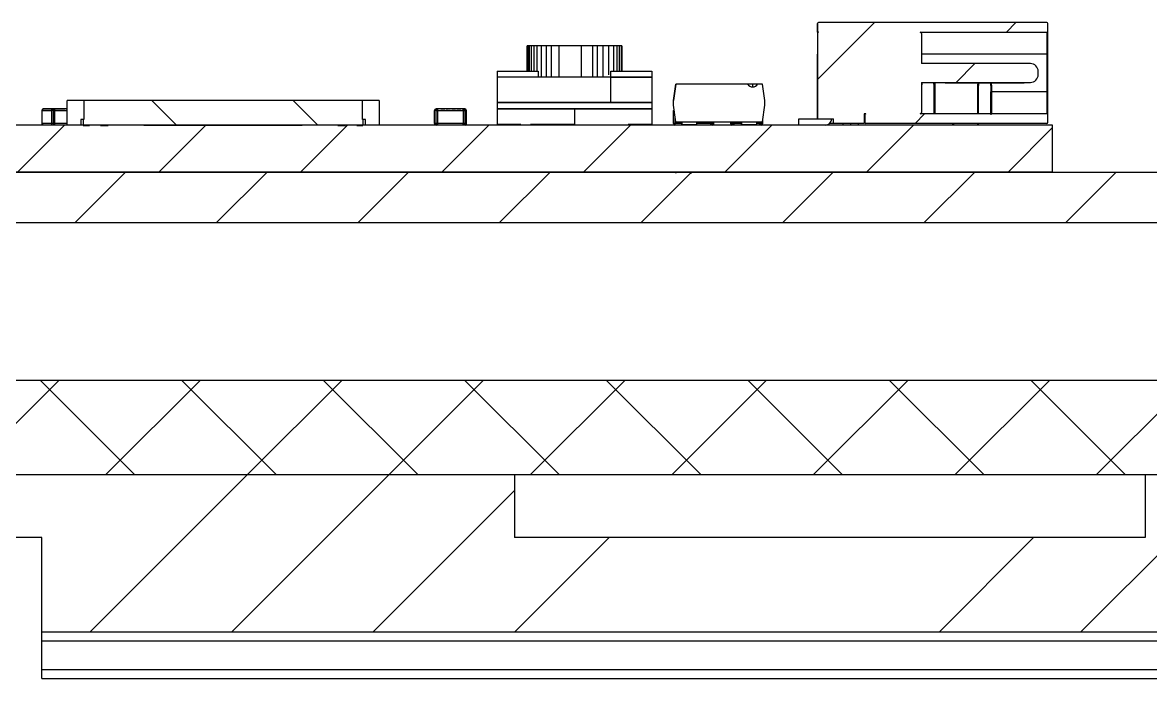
# Model space of a CAD drawing. Header units: millimetres. Extents: x 16604 to 36223, y 4309 to 8014.
# Drawn here: x 19482.8 to 19518.58, y 5111.53 to 5132.33 of the extents above; entities that cross this region are included whole.
import ezdxf

# ---------------------------------------------------------------- set-up
doc = ezdxf.new("R2010")
doc.units = ezdxf.units.MM
doc.layers.get('0').update_dxf_attribs({"lineweight": 35})
pattern_1 = [(45, (19173.8327, 5016.3588), (-2.245064, 2.245064), [])]

msp = doc.modelspace()

# ---------------------------------------------------------------- hatches: boundary and pattern name
at = {"linetype": 'Continuous', "lineweight": 18}
h = msp.add_hatch(dxfattribs=at)
h.set_pattern_fill('ANSI31', style=0)
h.set_pattern_definition(pattern_1)
edge = h.paths.add_edge_path(flags=0)
edge.add_arc((19509.552, 5129.164), 0.03, 180, 270)
edge.add_line((19509.552, 5129.134), (19515.292, 5129.134))
edge.add_arc((19515.292, 5129.164), 0.03, 270, 360)
edge.add_line((19515.322, 5129.164), (19515.322, 5129.404))
edge.add_arc((19515.292, 5129.404), 0.03, 0, 90)
edge.add_line((19515.292, 5129.434), (19511.272, 5129.434))
edge.add_arc((19511.272, 5129.484), 0.05, 270, 360)
edge.add_line((19511.322, 5129.484), (19511.322, 5130.434))
edge.add_line((19511.322, 5130.434), (19514.772, 5130.434))
edge.add_arc((19514.772, 5130.684), 0.25, 270, 360)
edge.add_line((19515.022, 5130.684), (19515.022, 5130.784))
edge.add_arc((19514.772, 5130.784), 0.25, 0, 90)
edge.add_line((19514.772, 5131.034), (19511.322, 5131.034))
edge.add_line((19511.322, 5131.034), (19511.322, 5131.984))
edge.add_arc((19511.272, 5131.984), 0.05, 0, 90)
edge.add_line((19511.272, 5132.034), (19515.292, 5132.034))
edge.add_arc((19515.292, 5132.064), 0.03, 270, 360)
edge.add_line((19515.322, 5132.064), (19515.322, 5132.304))
edge.add_arc((19515.292, 5132.304), 0.03, 0, 90)
edge.add_line((19515.292, 5132.334), (19508.052, 5132.334))
edge.add_arc((19508.052, 5132.304), 0.03, 90.0008, 180)
edge.add_line((19508.022, 5132.304), (19508.022, 5132.064))
edge.add_arc((19508.052, 5132.064), 0.03, 180, 270)
edge.add_line((19508.052, 5132.034), (19508.022, 5132.034))
edge.add_line((19508.022, 5132.034), (19508.022, 5129.284))
edge.add_line((19508.022, 5129.284), (19508.522, 5129.284))
edge.add_line((19508.522, 5129.284), (19508.522, 5129.134))
edge.add_line((19508.522, 5129.134), (19509.502, 5129.134))
edge.add_line((19509.502, 5129.134), (19509.502, 5129.434))
edge.add_line((19509.502, 5129.434), (19509.552, 5129.434))
edge.add_arc((19509.552, 5129.404), 0.03, 90, 180)
edge.add_line((19509.522, 5129.404), (19509.522, 5129.164))
h = msp.add_hatch(dxfattribs=at)
h.set_pattern_fill('ANSI31', angle=90, style=0)
h.set_pattern_definition([(135, (19173.8327, 5016.3588), (-2.245064, -2.245064), [])])
h.paths.add_polyline_path([(19493.582, 5129.864), (19484.737, 5129.864), (19484.737, 5129.264), (19484.723, 5129.264), (19484.723, 5129.064), (19484.92, 5129.064), (19484.92, 5129.084), (19485.273, 5129.084), (19485.273, 5129.064), (19485.514, 5129.064), (19485.514, 5129.084), (19486.646, 5129.084), (19486.646, 5129.064), (19491.673, 5129.064), (19491.673, 5129.084), (19492.804, 5129.084), (19492.804, 5129.064), (19493.045, 5129.064), (19493.045, 5129.084), (19493.399, 5129.084), (19493.399, 5129.064), (19493.596, 5129.064), (19493.596, 5129.264), (19493.582, 5129.264)], flags=0)
h = msp.add_hatch(dxfattribs=at)
h.set_pattern_fill('ANSI31', style=0)
h.set_pattern_definition(pattern_1)
h.paths.add_polyline_path([(19462.667, 5127.593), (19515.474, 5127.593), (19515.474, 5129.084), (19462.667, 5129.084)], flags=0)
h = msp.add_hatch(dxfattribs=at)
h.set_pattern_fill('ANSI31', style=0)
h.set_pattern_definition([(45, (19173.8327, 5017.4174), (-2.245064, 2.245064), [])])
h.paths.add_polyline_path([(19546.409, 5127.593), (19451.003, 5127.593), (19451.003, 5125.993), (19546.409, 5125.993)], flags=0)
h = msp.add_hatch(dxfattribs=at)
h.set_pattern_fill('ANSI37', angle=90, style=0)
h.set_pattern_definition([(135, (19173.8327, 5017.4174), (-2.245064, -2.245064), []), (225, (19173.8327, 5017.4174), (2.245064, -2.245064), [])])
h.paths.add_polyline_path([(19549.409, 5117.993), (19549.409, 5120.993), (19383.409, 5120.993), (19383.409, 5117.993)], flags=0)
h = msp.add_hatch(dxfattribs=at)
h.set_pattern_fill('ANSI34', style=0)
h.set_pattern_definition([(45, (19173.833, 5017.417), (-13.4704, 13.4704), []), (45, (19178.323, 5017.417), (-13.4704, 13.4704), []), (45, (19182.813, 5017.417), (-13.4704, 13.4704), []), (45, (19187.303, 5017.417), (-13.4704, 13.4704), [])])
h.paths.add_polyline_path([(19483.409, 5112.993), (19533.409, 5112.993), (19533.409, 5115.993), (19543.409, 5115.993), (19543.409, 5117.993), (19518.409, 5117.993), (19518.409, 5115.993), (19498.409, 5115.993), (19498.409, 5117.993), (19473.409, 5117.993), (19473.409, 5115.993), (19483.409, 5115.993)], flags=0)

# ---------------------------------------------------------------- linework, layer by layer
at = {"color": 7, "linetype": 'Continuous', "lineweight": 25}
for p, q in [((19508.022, 5132.304), (19508.022, 5132.304)), ((19508.022, 5132.304), (19508.022, 5132.064)), ((19508.022, 5132.034), (19508.022, 5132.175)), ((19515.292, 5132.334), (19508.052, 5132.334)), ((19515.322, 5132.064), (19515.322, 5132.304)), ((19508.022, 5132.064), (19508.022, 5132.064)), ((19508.022, 5132.034), (19508.022, 5129.284)), ((19508.052, 5132.034), (19508.022, 5132.034)), ((19511.272, 5132.034), (19515.292, 5132.034)), ((19511.322, 5131.984), (19511.322, 5131.034)), ((19498.81, 5130.797), (19498.81, 5131.597)), ((19501.81, 5131.597), (19498.81, 5131.597)), ((19498.82, 5130.797), (19498.82, 5131.597)), ((19498.84, 5130.797), (19498.84, 5131.597)), ((19498.88, 5130.797), (19498.88, 5131.597)), ((19498.94, 5130.797), (19498.94, 5131.597)), ((19499.03, 5130.797), (19499.03, 5131.597)), ((19499.12, 5130.797), (19499.12, 5131.597)), ((19499.26, 5130.597), (19499.26, 5131.597)), ((19499.41, 5131.597), (19499.41, 5130.597)), ((19499.57, 5131.597), (19499.57, 5130.597)), ((19499.81, 5131.597), (19499.81, 5130.597)), ((19500.88, 5131.597), (19500.88, 5130.597)), ((19501.03, 5131.597), (19501.03, 5130.597)), ((19501.21, 5131.597), (19501.21, 5130.597)), ((19501.39, 5131.597), (19501.39, 5130.681)), ((19501.55, 5131.597), (19501.55, 5130.797)), ((19501.65, 5131.597), (19501.65, 5130.797)), ((19501.73, 5131.597), (19501.73, 5130.797)), ((19501.79, 5131.597), (19501.79, 5130.797)), ((19501.81, 5131.597), (19501.81, 5130.797)), ((19508.022, 5129.834), (19508.022, 5131.334)), ((19515.292, 5131.334), (19515.292, 5130.134)), ((19515.322, 5130.134), (19515.322, 5131.334)), ((19497.86, 5130.797), (19499.156, 5130.797)), ((19497.86, 5130.797), (19497.86, 5129.797)), ((19499.156, 5130.797), (19499.156, 5130.597)), ((19501.464, 5130.797), (19502.76, 5130.797)), ((19501.464, 5129.797), (19501.464, 5130.797)), ((19502.76, 5130.797), (19502.76, 5129.797)), ((19508.022, 5131.014), (19508.022, 5131.014)), ((19514.772, 5131.034), (19511.322, 5131.034)), ((19512.074, 5131.034), (19512.074, 5131.044)), ((19512.074, 5131.044), (19514.574, 5131.044)), ((19514.574, 5131.044), (19514.574, 5131.034)), ((19515.022, 5130.684), (19515.022, 5130.784)), ((19499.156, 5130.597), (19497.86, 5130.597)), ((19502.76, 5130.597), (19497.86, 5130.597)), ((19501.464, 5130.597), (19502.76, 5130.597)), ((19503.523, 5130.384), (19503.449, 5129.859)), ((19503.449, 5129.859), (19503.523, 5130.384)), ((19506.275, 5130.384), (19503.523, 5130.384)), ((19505.959, 5130.384), (19505.959, 5130.294)), ((19506.349, 5129.859), (19506.275, 5130.384)), ((19511.322, 5130.434), (19514.772, 5130.434)), ((19511.322, 5130.434), (19511.322, 5129.484)), ((19512.074, 5130.434), (19512.074, 5130.424)), ((19512.074, 5130.424), (19514.574, 5130.424)), ((19514.574, 5130.424), (19514.574, 5130.434)), ((19511.752, 5130.334), (19511.722, 5130.334)), ((19511.722, 5129.434), (19511.722, 5130.334)), ((19513.092, 5130.334), (19513.122, 5130.334)), ((19513.122, 5129.434), (19513.122, 5130.334)), ((19513.522, 5130.334), (19513.522, 5130.134)), ((19513.522, 5130.334), (19513.552, 5130.334)), ((19515.322, 5130.134), (19513.522, 5130.134)), ((19513.552, 5130.134), (19513.552, 5130.334)), ((19484.21, 5129.084), (19484.21, 5129.864)), ((19484.737, 5129.864), (19484.21, 5129.864)), ((19484.737, 5129.864), (19484.737, 5129.264)), ((19493.582, 5129.864), (19484.737, 5129.864)), ((19494.109, 5129.864), (19493.582, 5129.864)), ((19493.582, 5129.264), (19493.582, 5129.864)), ((19494.109, 5129.864), (19494.109, 5129.084)), ((19502.76, 5129.797), (19497.86, 5129.797)), ((19497.86, 5129.797), (19497.86, 5129.097)), ((19497.86, 5129.797), (19502.76, 5129.797)), ((19502.76, 5129.797), (19502.76, 5129.097)), ((19503.449, 5129.859), (19503.449, 5129.859)), ((19503.449, 5129.709), (19503.449, 5129.859)), ((19503.523, 5129.184), (19503.449, 5129.709)), ((19503.523, 5129.184), (19503.449, 5129.709)), ((19503.449, 5129.709), (19503.449, 5129.709)), ((19506.275, 5129.184), (19506.349, 5129.709)), ((19506.349, 5129.709), (19506.349, 5129.859)), ((19508.022, 5129.284), (19508.022, 5129.834)), ((19483.409, 5129.542), (19483.409, 5129.135)), ((19483.424, 5129.542), (19483.711, 5129.542)), ((19483.424, 5129.135), (19483.424, 5129.542)), ((19483.783, 5129.592), (19483.46, 5129.592)), ((19483.46, 5129.592), (19483.703, 5129.592)), ((19483.72, 5129.595), (19483.699, 5129.595)), ((19483.699, 5129.592), (19483.699, 5129.595)), ((19483.703, 5129.595), (19483.704, 5129.595)), ((19483.704, 5129.592), (19483.704, 5129.592)), ((19483.705, 5129.595), (19483.711, 5129.595)), ((19483.783, 5129.542), (19483.711, 5129.542)), ((19483.711, 5129.542), (19483.711, 5129.135)), ((19483.72, 5129.592), (19483.72, 5129.595)), ((19483.74, 5129.595), (19483.72, 5129.595)), ((19484.21, 5129.592), (19483.747, 5129.592)), ((19483.767, 5129.595), (19483.787, 5129.595)), ((19483.783, 5129.135), (19483.783, 5129.542)), ((19483.783, 5129.542), (19484.21, 5129.542)), ((19483.787, 5129.595), (19483.808, 5129.595)), ((19483.845, 5129.592), (19483.815, 5129.592)), ((19483.817, 5129.592), (19483.817, 5129.595)), ((19483.819, 5129.135), (19483.819, 5129.542)), ((19483.845, 5129.595), (19483.832, 5129.595)), ((19483.832, 5129.595), (19483.842, 5129.595)), ((19483.842, 5129.595), (19483.916, 5129.595)), ((19483.862, 5129.595), (19483.845, 5129.595)), ((19483.845, 5129.592), (19483.845, 5129.595)), ((19483.862, 5129.592), (19483.845, 5129.592)), ((19483.867, 5129.595), (19483.849, 5129.595)), ((19483.923, 5129.595), (19483.862, 5129.595)), ((19483.862, 5129.592), (19483.862, 5129.595)), ((19483.909, 5129.595), (19483.909, 5129.592)), ((19483.909, 5129.595), (19483.916, 5129.595)), ((19483.909, 5129.592), (19483.916, 5129.592)), ((19483.913, 5129.592), (19483.913, 5129.595)), ((19483.923, 5129.592), (19483.916, 5129.592)), ((19483.936, 5129.595), (19483.944, 5129.595)), ((19483.964, 5129.595), (19483.936, 5129.595)), ((19483.936, 5129.592), (19483.936, 5129.595)), ((19483.939, 5129.595), (19483.943, 5129.595)), ((19483.939, 5129.592), (19483.943, 5129.592)), ((19483.961, 5129.592), (19483.94, 5129.592)), ((19483.964, 5129.592), (19483.964, 5129.595)), ((19483.981, 5129.595), (19483.97, 5129.595)), ((19483.971, 5129.592), (19483.971, 5129.595)), ((19484.008, 5129.595), (19484.028, 5129.595)), ((19484.028, 5129.595), (19484.049, 5129.595)), ((19484.045, 5129.592), (19484.05, 5129.592)), ((19484.058, 5129.592), (19484.058, 5129.595)), ((19484.064, 5129.592), (19484.066, 5129.592)), ((19484.21, 5129.592), (19484.071, 5129.592)), ((19484.127, 5129.595), (19484.105, 5129.595)), ((19484.105, 5129.592), (19484.105, 5129.595)), ((19484.127, 5129.592), (19484.127, 5129.595)), ((19484.21, 5129.595), (19484.127, 5129.595)), ((19484.146, 5129.592), (19484.146, 5129.592)), ((19484.181, 5129.595), (19484.181, 5129.595)), ((19484.181, 5129.595), (19484.184, 5129.595)), ((19484.181, 5129.592), (19484.181, 5129.592)), ((19484.209, 5129.595), (19484.21, 5129.595)), ((19495.916, 5129.542), (19495.865, 5129.542)), ((19495.865, 5129.135), (19495.865, 5129.542)), ((19495.916, 5129.592), (19495.916, 5129.542)), ((19496.83, 5129.592), (19495.916, 5129.592)), ((19495.916, 5129.135), (19495.916, 5129.542)), ((19495.916, 5129.542), (19496.83, 5129.542)), ((19495.966, 5129.592), (19495.966, 5129.542)), ((19495.966, 5129.592), (19495.966, 5129.592)), ((19495.966, 5129.542), (19495.966, 5129.592)), ((19495.966, 5129.542), (19495.966, 5129.135)), ((19496.042, 5129.592), (19496.042, 5129.595)), ((19496.071, 5129.595), (19496.066, 5129.595)), ((19496.071, 5129.592), (19496.071, 5129.595)), ((19496.133, 5129.592), (19496.133, 5129.595)), ((19496.195, 5129.592), (19496.195, 5129.595)), ((19496.21, 5129.592), (19496.21, 5129.595)), ((19496.344, 5129.595), (19496.239, 5129.595)), ((19496.239, 5129.595), (19496.306, 5129.595)), ((19496.239, 5129.592), (19496.239, 5129.595)), ((19496.275, 5129.595), (19496.315, 5129.595)), ((19496.286, 5129.592), (19496.286, 5129.595)), ((19496.305, 5129.592), (19496.305, 5129.595)), ((19496.344, 5129.592), (19496.344, 5129.595)), ((19496.362, 5129.592), (19496.362, 5129.595)), ((19496.383, 5129.592), (19496.383, 5129.595)), ((19496.402, 5129.592), (19496.402, 5129.595)), ((19496.412, 5129.595), (19496.402, 5129.595)), ((19496.402, 5129.595), (19496.402, 5129.595)), ((19496.412, 5129.592), (19496.412, 5129.595)), ((19496.474, 5129.592), (19496.474, 5129.595)), ((19496.535, 5129.592), (19496.535, 5129.595)), ((19496.551, 5129.592), (19496.551, 5129.595)), ((19496.703, 5129.595), (19496.575, 5129.595)), ((19496.575, 5129.592), (19496.575, 5129.595)), ((19496.703, 5129.592), (19496.703, 5129.595)), ((19496.779, 5129.592), (19496.779, 5129.542)), ((19496.779, 5129.542), (19496.779, 5129.592)), ((19496.779, 5129.592), (19496.779, 5129.592)), ((19496.779, 5129.542), (19496.779, 5129.135)), ((19496.83, 5129.542), (19496.83, 5129.592)), ((19496.83, 5129.542), (19496.83, 5129.135)), ((19496.881, 5129.542), (19496.83, 5129.542)), ((19496.853, 5129.587), (19496.853, 5129.587)), ((19496.881, 5129.135), (19496.881, 5129.542)), ((19497.86, 5129.597), (19502.76, 5129.597)), ((19502.76, 5129.597), (19497.86, 5129.597)), ((19500.31, 5129.597), (19500.31, 5129.097)), ((19503.452, 5129.135), (19503.452, 5129.542)), ((19507.422, 5129.284), (19508.522, 5129.284)), ((19507.422, 5129.084), (19507.422, 5129.284)), ((19508.522, 5129.134), (19508.522, 5129.284)), ((19509.552, 5129.434), (19509.502, 5129.434)), ((19509.502, 5129.434), (19509.502, 5129.134)), ((19509.522, 5129.404), (19509.522, 5129.164)), ((19509.522, 5129.404), (19509.522, 5129.404)), ((19515.292, 5129.434), (19511.272, 5129.434)), ((19515.322, 5129.164), (19515.322, 5129.404)), ((19515.474, 5129.084), (19462.667, 5129.084)), ((19483.711, 5129.135), (19483.424, 5129.135)), ((19483.46, 5129.084), (19483.453, 5129.085)), ((19483.783, 5129.135), (19483.711, 5129.135)), ((19483.741, 5129.085), (19483.754, 5129.085)), ((19483.747, 5129.084), (19483.741, 5129.085)), ((19483.754, 5129.085), (19483.747, 5129.084)), ((19484.21, 5129.135), (19483.783, 5129.135)), ((19484.723, 5129.264), (19484.644, 5129.264)), ((19484.644, 5129.264), (19484.644, 5129.084)), ((19484.737, 5129.264), (19484.723, 5129.264)), ((19484.723, 5129.264), (19484.723, 5129.064)), ((19484.723, 5129.064), (19484.92, 5129.064)), ((19484.92, 5129.064), (19484.92, 5129.084)), ((19485.273, 5129.084), (19484.92, 5129.084)), ((19485.273, 5129.084), (19485.273, 5129.064)), ((19485.273, 5129.064), (19485.514, 5129.064)), ((19485.514, 5129.064), (19485.514, 5129.084)), ((19486.646, 5129.084), (19485.514, 5129.084)), ((19486.646, 5129.084), (19486.646, 5129.064)), ((19491.673, 5129.064), (19486.646, 5129.064)), ((19491.673, 5129.064), (19491.673, 5129.084)), ((19492.804, 5129.084), (19491.673, 5129.084)), ((19492.804, 5129.084), (19492.804, 5129.064)), ((19492.804, 5129.064), (19493.045, 5129.064)), ((19493.045, 5129.064), (19493.045, 5129.084)), ((19493.399, 5129.084), (19493.045, 5129.084)), ((19493.399, 5129.084), (19493.399, 5129.064)), ((19493.399, 5129.064), (19493.596, 5129.064)), ((19493.596, 5129.264), (19493.582, 5129.264)), ((19493.596, 5129.264), (19493.596, 5129.064)), ((19493.674, 5129.264), (19493.596, 5129.264)), ((19493.674, 5129.084), (19493.674, 5129.264)), ((19494.109, 5129.084), (19493.674, 5129.084)), ((19495.916, 5129.135), (19495.865, 5129.135)), ((19495.893, 5129.09), (19495.893, 5129.09)), ((19496.83, 5129.135), (19495.916, 5129.135)), ((19495.916, 5129.135), (19495.916, 5129.084)), ((19495.966, 5129.135), (19495.966, 5129.084)), ((19495.966, 5129.084), (19495.966, 5129.135)), ((19496.779, 5129.084), (19496.779, 5129.135)), ((19496.779, 5129.135), (19496.779, 5129.084)), ((19496.881, 5129.135), (19496.83, 5129.135)), ((19496.83, 5129.084), (19496.83, 5129.135)), ((19496.849, 5129.088), (19496.85, 5129.088)), ((19498.61, 5129.097), (19497.86, 5129.097)), ((19500.31, 5129.097), (19498.91, 5129.097)), ((19502.76, 5129.097), (19502.01, 5129.097)), ((19503.709, 5129.135), (19503.452, 5129.135)), ((19503.503, 5129.084), (19503.503, 5129.135)), ((19503.523, 5129.184), (19506.275, 5129.184)), ((19503.709, 5129.103), (19503.709, 5129.184)), ((19503.709, 5129.184), (19503.709, 5129.084)), ((19503.709, 5129.084), (19503.709, 5129.103)), ((19503.709, 5129.103), (19504.189, 5129.103)), ((19504.189, 5129.103), (19504.189, 5129.184)), ((19504.189, 5129.084), (19504.189, 5129.103)), ((19504.629, 5129.135), (19504.629, 5129.184)), ((19504.629, 5129.084), (19504.629, 5129.135)), ((19504.629, 5129.135), (19504.629, 5129.084)), ((19504.68, 5129.084), (19504.68, 5129.135)), ((19504.731, 5129.135), (19504.68, 5129.135)), ((19504.692, 5129.086), (19504.692, 5129.086)), ((19504.731, 5129.135), (19504.731, 5129.184)), ((19505.263, 5129.184), (19505.263, 5129.135)), ((19505.314, 5129.135), (19505.263, 5129.135)), ((19505.291, 5129.09), (19505.291, 5129.09)), ((19505.609, 5129.135), (19505.314, 5129.135)), ((19505.314, 5129.135), (19505.314, 5129.084)), ((19505.364, 5129.184), (19505.364, 5129.135)), ((19505.364, 5129.135), (19505.364, 5129.084)), ((19505.364, 5129.084), (19505.364, 5129.135)), ((19505.609, 5129.103), (19505.609, 5129.184)), ((19505.609, 5129.184), (19505.609, 5129.084)), ((19505.609, 5129.084), (19505.609, 5129.103)), ((19505.609, 5129.103), (19506.089, 5129.103)), ((19506.089, 5129.103), (19506.089, 5129.184)), ((19506.089, 5129.084), (19506.089, 5129.103)), ((19506.177, 5129.184), (19506.177, 5129.135)), ((19506.177, 5129.084), (19506.177, 5129.135)), ((19506.177, 5129.135), (19506.177, 5129.084)), ((19506.279, 5129.135), (19506.228, 5129.135)), ((19506.228, 5129.084), (19506.228, 5129.135)), ((19506.279, 5129.135), (19506.279, 5129.212)), ((19509.502, 5129.134), (19508.404, 5129.134)), ((19508.822, 5129.134), (19508.822, 5129.084)), ((19509.322, 5129.084), (19509.322, 5129.134)), ((19509.522, 5129.164), (19509.522, 5129.164)), ((19515.292, 5129.134), (19509.552, 5129.134)), ((19513.122, 5129.084), (19513.122, 5129.134)), ((19515.474, 5127.593), (19515.474, 5129.084)), ((19438.409, 5127.593), (19546.409, 5127.593)), ((19515.474, 5127.593), (19462.667, 5127.593)), ((19503.967, 5127.593), (19503.561, 5127.593)), ((19504.018, 5127.549), (19504.018, 5127.549)), ((19504.018, 5127.542), (19504.018, 5127.549)), ((19504.018, 5127.542), (19504.018, 5127.542)), ((19510.997, 5127.593), (19510.197, 5127.593)), ((19438.409, 5125.993), (19546.409, 5125.993)), ((19362.409, 5120.993), (19549.409, 5120.993)), ((19362.409, 5117.993), (19549.409, 5117.993)), ((19498.409, 5117.993), (19498.409, 5115.993)), ((19518.409, 5117.993), (19518.409, 5115.993)), ((19483.409, 5115.993), (19473.409, 5115.993)), ((19483.409, 5111.525), (19483.409, 5115.993)), ((19518.409, 5115.993), (19498.409, 5115.993)), ((19533.409, 5112.993), (19483.409, 5112.993)), ((19533.409, 5112.708), (19483.409, 5112.708)), ((19483.409, 5111.81), (19533.409, 5111.81)), ((19483.409, 5111.525), (19533.409, 5111.525))]:
    msp.add_line(p, q, dxfattribs=at)
at = {"color": 8, "linetype": 'Continuous', "lineweight": 25}
for p, q in [((19500.52, 5131.597), (19500.52, 5130.597)), ((19515.322, 5131.334), (19511.322, 5131.334)), ((19513.552, 5130.334), (19513.532, 5130.424)), ((19511.752, 5129.434), (19511.752, 5130.334)), ((19513.092, 5130.334), (19513.092, 5129.434)), ((19483.409, 5129.542), (19483.424, 5129.542)), ((19503.452, 5129.542), (19503.472, 5129.542)), ((19503.503, 5129.135), (19503.503, 5129.326)), ((19509.522, 5129.434), (19509.522, 5129.404)), ((19511.292, 5129.439), (19511.292, 5129.434)), ((19483.424, 5129.135), (19483.409, 5129.135)), ((19504.68, 5129.135), (19504.189, 5129.135)), ((19504.68, 5129.184), (19504.68, 5129.135)), ((19505.314, 5129.135), (19505.314, 5129.184)), ((19506.228, 5129.135), (19506.089, 5129.135)), ((19506.228, 5129.184), (19506.228, 5129.135)), ((19509.072, 5129.084), (19509.072, 5129.134)), ((19513.092, 5129.134), (19513.092, 5129.084))]:
    msp.add_line(p, q, dxfattribs=at)
at = {"color": 7, "linetype": 'Continuous', "lineweight": 25, "flags": 128}
for points in [[(19515.292, 5132.034), (19515.292, 5132.021), (19515.292, 5131.981), (19515.292, 5131.916), (19515.292, 5131.829), (19515.292, 5131.723), (19515.292, 5131.602), (19515.292, 5131.471), (19515.292, 5131.334)], [(19511.722, 5130.334), (19511.707, 5130.411), (19511.695, 5130.434)], [(19513.552, 5129.434), (19513.552, 5129.448), (19513.552, 5129.488), (19513.552, 5129.552), (19513.552, 5129.639), (19513.552, 5129.746), (19513.552, 5129.867), (19513.552, 5129.998), (19513.552, 5130.134)], [(19515.292, 5130.134), (19515.292, 5129.998), (19515.292, 5129.867), (19515.292, 5129.746), (19515.292, 5129.639), (19515.292, 5129.552), (19515.292, 5129.488), (19515.292, 5129.448), (19515.292, 5129.434)], [(19504.68, 5129.084), (19504.69, 5129.085), (19504.692, 5129.086)]]:
    msp.add_lwpolyline(points, dxfattribs=at)
at = {"color": 7, "linetype": 'Continuous', "lineweight": 25}
for centre, radius, start, end in [((19508.052, 5132.304), 0.03, 90, 180), ((19515.292, 5132.304), 0.03, 0, 90), ((19508.052, 5132.064), 0.03, 180, 270), ((19511.272, 5131.984), 0.05, 0, 90), ((19515.292, 5132.064), 0.03, 270, 0), ((19514.772, 5130.784), 0.25, 0, 90), ((19505.959, 5130.482), 0.188, 211.2911, 328.7089), ((19511.522, 5130.334), 0.2, 150, 180), ((19513.322, 5130.334), 0.2, 153.2563, 180), ((19513.322, 5130.334), 0.2, 0, 26.7437), ((19514.772, 5130.684), 0.25, 270, 0), ((19483.469, 5129.548), 0.0453, 101.4218, 188.0495), ((19483.756, 5129.548), 0.0453, 101.4218, 188.0495), ((19483.738, 5129.548), 0.0453, 351.9505, 78.5782), ((19483.774, 5129.548), 0.0453, 351.9505, 78.5782), ((19495.916, 5129.542), 0.0508, 90, 180), ((19496.83, 5129.542), 0.0508, 0, 90), ((19503.503, 5129.542), 0.0508, 134.1829, 180), ((19508.272, 5129.284), 0.2, 270, 0), ((19509.552, 5129.404), 0.03, 90, 180), ((19511.272, 5129.484), 0.05, 270, 0), ((19515.292, 5129.404), 0.03, 0, 90), ((19483.774, 5129.129), 0.0453, 281.4218, 8.0495), ((19495.916, 5129.135), 0.0508, 180, 270), ((19496.83, 5129.135), 0.0508, 270, 0), ((19503.503, 5129.135), 0.0508, 180, 268.6895), ((19504.68, 5129.135), 0.0508, 270, 0), ((19505.314, 5129.135), 0.0508, 180, 270), ((19506.228, 5129.135), 0.0508, 270, 0), ((19509.552, 5129.164), 0.03, 180, 270), ((19512.222, 5129.064), 0.1, 11.5491, 44.4437), ((19515.292, 5129.164), 0.03, 270, 0), ((19503.561, 5127.542), 0.0508, 90, 180), ((19503.967, 5127.542), 0.0508, 0.0001, 90)]:
    msp.add_arc(centre, radius, start, end, dxfattribs=at)
at = {"color": 8, "linetype": 'Continuous', "lineweight": 25}
for centre, radius, start, end in [((19511.522, 5130.334), 0.2, 0, 30), ((19483.472, 5129.13), 0.0481, 173.398, 247.4161), ((19483.759, 5129.13), 0.048, 173.3509, 247.7793), ((19483.735, 5129.13), 0.048, 292.2725, 6.6424)]:
    msp.add_arc(centre, radius, start, end, dxfattribs=at)
at = {"color": 7, "linetype": 'Continuous', "lineweight": 25}
for points, knots in [([(19508.022, 5132.175), (19508.022, 5132.216), (19508.022, 5132.289), (19508.022, 5132.3), (19508.022, 5132.304)], [0, 0, 0, 0, 0.56, 1, 1, 1, 1]), ([(19515.322, 5131.334), (19515.322, 5131.438), (19515.322, 5131.653), (19515.322, 5131.898), (19515.322, 5132.041), (19515.322, 5132.057), (19515.322, 5132.064)], [0, 0, 0, 0, 0.270261, 0.562429, 0.789736, 1, 1, 1, 1]), ([(19513.522, 5129.433), (19513.522, 5129.46), (19513.522, 5129.553), (19513.522, 5129.81), (19513.522, 5130.029), (19513.522, 5130.134)], [0, 0, 0, 0, 0.177234, 0.60464, 1, 1, 1, 1]), ([(19513.522, 5130.134), (19513.522, 5130.031), (19513.522, 5129.816), (19513.522, 5129.571), (19513.522, 5129.428), (19513.522, 5129.412), (19513.522, 5129.404)], [0, 0, 0, 0, 0.270261, 0.562429, 0.789736, 1, 1, 1, 1]), ([(19515.322, 5129.404), (19515.322, 5129.417), (19515.322, 5129.444), (19515.322, 5129.642), (19515.322, 5129.887), (19515.322, 5130.054), (19515.322, 5130.134)], [0, 0, 0, 0, 0.270261, 0.562429, 0.789736, 1, 1, 1, 1]), ([(19483.453, 5129.592), (19483.447, 5129.59), (19483.434, 5129.587), (19483.42, 5129.574), (19483.411, 5129.558), (19483.41, 5129.547), (19483.409, 5129.542)], [0, 0, 0, 0, 0.260919, 0.527275, 0.779582, 1, 1, 1, 1]), ([(19483.699, 5129.595), (19483.693, 5129.595), (19483.681, 5129.595), (19483.673, 5129.595), (19483.675, 5129.595), (19483.685, 5129.595), (19483.69, 5129.595)], [0, 0, 0, 0, 0.280233, 0.56078, 0.780163, 1, 1, 1, 1]), ([(19483.699, 5129.592), (19483.693, 5129.592), (19483.681, 5129.592), (19483.672, 5129.592), (19483.675, 5129.592), (19483.676, 5129.592)], [0, 0, 0, 0, 0.410595, 0.821652, 1, 1, 1, 1]), ([(19483.69, 5129.595), (19483.698, 5129.595), (19483.715, 5129.595), (19483.744, 5129.595), (19483.768, 5129.595), (19483.781, 5129.595), (19483.787, 5129.595)], [0, 0, 0, 0, 0.278653, 0.558132, 0.779122, 1, 1, 1, 1]), ([(19483.72, 5129.595), (19483.715, 5129.595), (19483.707, 5129.595), (19483.704, 5129.595), (19483.703, 5129.595)], [0, 0, 0, 0, 0.5598727, 1, 1, 1, 1]), ([(19483.711, 5129.595), (19483.714, 5129.595), (19483.72, 5129.595), (19483.728, 5129.595), (19483.731, 5129.595)], [0, 0, 0, 0, 0.559719, 1, 1, 1, 1]), ([(19483.817, 5129.595), (19483.809, 5129.595), (19483.792, 5129.595), (19483.763, 5129.595), (19483.739, 5129.595), (19483.726, 5129.595), (19483.72, 5129.595)], [0, 0, 0, 0, 0.278665, 0.558122, 0.779114, 1, 1, 1, 1]), ([(19483.817, 5129.592), (19483.809, 5129.592), (19483.792, 5129.592), (19483.763, 5129.592), (19483.739, 5129.592), (19483.726, 5129.592), (19483.72, 5129.592)], [0, 0, 0, 0, 0.278665, 0.558122, 0.779114, 1, 1, 1, 1]), ([(19483.731, 5129.595), (19483.739, 5129.595), (19483.752, 5129.595), (19483.762, 5129.595), (19483.767, 5129.595)], [0, 0, 0, 0, 0.5592349, 1, 1, 1, 1]), ([(19483.776, 5129.595), (19483.768, 5129.595), (19483.755, 5129.595), (19483.745, 5129.595), (19483.74, 5129.595)], [0, 0, 0, 0, 0.559159, 1, 1, 1, 1]), ([(19483.796, 5129.595), (19483.793, 5129.595), (19483.787, 5129.595), (19483.779, 5129.595), (19483.776, 5129.595)], [0, 0, 0, 0, 0.5597673, 1, 1, 1, 1]), ([(19483.787, 5129.595), (19483.792, 5129.595), (19483.8, 5129.595), (19483.803, 5129.595), (19483.804, 5129.595)], [0, 0, 0, 0, 0.559888, 1, 1, 1, 1]), ([(19483.803, 5129.595), (19483.803, 5129.595), (19483.803, 5129.595), (19483.799, 5129.595), (19483.796, 5129.595)], [0, 0, 0, 0, 0.378433, 1, 1, 1, 1]), ([(19483.808, 5129.595), (19483.814, 5129.595), (19483.826, 5129.595), (19483.834, 5129.595), (19483.832, 5129.595), (19483.822, 5129.595), (19483.817, 5129.595)], [0, 0, 0, 0, 0.280233, 0.560818, 0.780182, 1, 1, 1, 1]), ([(19483.831, 5129.592), (19483.831, 5129.592), (19483.83, 5129.592), (19483.822, 5129.592), (19483.817, 5129.592)], [0, 0, 0, 0, 0.30859, 1, 1, 1, 1]), ([(19483.913, 5129.595), (19483.911, 5129.595), (19483.909, 5129.595), (19483.909, 5129.595), (19483.909, 5129.595)], [0, 0, 0, 0, 0.644884, 1, 1, 1, 1]), ([(19483.913, 5129.592), (19483.911, 5129.592), (19483.909, 5129.592), (19483.909, 5129.592), (19483.909, 5129.592)], [0, 0, 0, 0, 0.644884, 1, 1, 1, 1]), ([(19483.936, 5129.595), (19483.934, 5129.595), (19483.931, 5129.595), (19483.924, 5129.595), (19483.917, 5129.595), (19483.914, 5129.595), (19483.913, 5129.595)], [0, 0, 0, 0, 0.280947, 0.560058, 0.77987, 1, 1, 1, 1]), ([(19483.936, 5129.592), (19483.934, 5129.592), (19483.931, 5129.592), (19483.924, 5129.592), (19483.917, 5129.592), (19483.914, 5129.592), (19483.913, 5129.592)], [0, 0, 0, 0, 0.280947, 0.560058, 0.77987, 1, 1, 1, 1]), ([(19483.916, 5129.595), (19483.918, 5129.595), (19483.921, 5129.595), (19483.928, 5129.595), (19483.934, 5129.595), (19483.937, 5129.595), (19483.939, 5129.595)], [0, 0, 0, 0, 0.280975, 0.560088, 0.779862, 1, 1, 1, 1]), ([(19483.94, 5129.592), (19483.934, 5129.592), (19483.922, 5129.592), (19483.918, 5129.592), (19483.916, 5129.592)], [0, 0, 0, 0, 0.5232788, 1, 1, 1, 1]), ([(19483.943, 5129.595), (19483.943, 5129.595), (19483.943, 5129.595), (19483.939, 5129.595), (19483.936, 5129.595)], [0, 0, 0, 0, 0.214883, 1, 1, 1, 1]), ([(19483.943, 5129.592), (19483.943, 5129.592), (19483.943, 5129.592), (19483.939, 5129.592), (19483.936, 5129.592)], [0, 0, 0, 0, 0.214883, 1, 1, 1, 1]), ([(19483.944, 5129.595), (19483.945, 5129.595), (19483.949, 5129.595), (19483.956, 5129.595), (19483.962, 5129.595), (19483.965, 5129.595), (19483.967, 5129.595)], [0, 0, 0, 0, 0.280975, 0.560088, 0.779862, 1, 1, 1, 1]), ([(19484.058, 5129.592), (19484.05, 5129.592), (19484.033, 5129.592), (19484.004, 5129.592), (19483.98, 5129.592), (19483.967, 5129.592), (19483.961, 5129.592)], [0, 0, 0, 0, 0.278665, 0.558122, 0.779114, 1, 1, 1, 1]), ([(19483.97, 5129.595), (19483.97, 5129.595), (19483.971, 5129.595), (19483.967, 5129.595), (19483.964, 5129.595)], [0, 0, 0, 0, 0.214883, 1, 1, 1, 1]), ([(19483.97, 5129.592), (19483.97, 5129.592), (19483.971, 5129.592), (19483.967, 5129.592), (19483.964, 5129.592)], [0, 0, 0, 0, 0.214883, 1, 1, 1, 1]), ([(19483.967, 5129.595), (19483.969, 5129.595), (19483.971, 5129.595), (19483.971, 5129.595), (19483.97, 5129.595)], [0, 0, 0, 0, 0.844977, 1, 1, 1, 1]), ([(19483.967, 5129.595), (19483.973, 5129.595), (19483.988, 5129.595), (19484.01, 5129.595), (19484.022, 5129.595), (19484.028, 5129.595)], [0, 0, 0, 0, 0.297181, 0.64868, 1, 1, 1, 1]), ([(19483.967, 5129.592), (19483.969, 5129.592), (19483.971, 5129.592), (19483.971, 5129.592), (19483.97, 5129.592)], [0, 0, 0, 0, 0.844977, 1, 1, 1, 1]), ([(19484.058, 5129.595), (19484.05, 5129.595), (19484.033, 5129.595), (19484.004, 5129.595), (19483.983, 5129.595), (19483.974, 5129.595), (19483.971, 5129.595)], [0, 0, 0, 0, 0.313834, 0.628561, 0.877443, 1, 1, 1, 1]), ([(19483.972, 5129.595), (19483.98, 5129.595), (19483.993, 5129.595), (19484.003, 5129.595), (19484.008, 5129.595)], [0, 0, 0, 0, 0.559235, 1, 1, 1, 1]), ([(19484.017, 5129.595), (19484.009, 5129.595), (19483.996, 5129.595), (19483.986, 5129.595), (19483.981, 5129.595)], [0, 0, 0, 0, 0.559159, 1, 1, 1, 1]), ([(19484.037, 5129.595), (19484.034, 5129.595), (19484.028, 5129.595), (19484.02, 5129.595), (19484.017, 5129.595)], [0, 0, 0, 0, 0.559767, 1, 1, 1, 1]), ([(19484.028, 5129.595), (19484.033, 5129.595), (19484.041, 5129.595), (19484.044, 5129.595), (19484.045, 5129.595)], [0, 0, 0, 0, 0.559888, 1, 1, 1, 1]), ([(19484.044, 5129.595), (19484.044, 5129.595), (19484.044, 5129.595), (19484.04, 5129.595), (19484.037, 5129.595)], [0, 0, 0, 0, 0.3784333, 1, 1, 1, 1]), ([(19484.061, 5129.592), (19484.06, 5129.592), (19484.056, 5129.592), (19484.05, 5129.592), (19484.046, 5129.592), (19484.045, 5129.592), (19484.044, 5129.592)], [0, 0, 0, 0, 0.334413, 0.669193, 0.932959, 1, 1, 1, 1]), ([(19484.049, 5129.595), (19484.055, 5129.595), (19484.067, 5129.595), (19484.075, 5129.595), (19484.073, 5129.595), (19484.063, 5129.595), (19484.058, 5129.595)], [0, 0, 0, 0, 0.280233, 0.560818, 0.780182, 1, 1, 1, 1]), ([(19484.072, 5129.592), (19484.072, 5129.592), (19484.071, 5129.592), (19484.063, 5129.592), (19484.058, 5129.592)], [0, 0, 0, 0, 0.30859, 1, 1, 1, 1]), ([(19484.071, 5129.592), (19484.067, 5129.592), (19484.061, 5129.592), (19484.06, 5129.592), (19484.06, 5129.592)], [0, 0, 0, 0, 0.5597691, 1, 1, 1, 1]), ([(19484.066, 5129.592), (19484.066, 5129.592), (19484.066, 5129.592), (19484.064, 5129.592), (19484.062, 5129.592), (19484.061, 5129.592)], [0, 0, 0, 0, 0.2013852, 0.6002451, 1, 1, 1, 1]), ([(19484.111, 5129.595), (19484.107, 5129.595), (19484.1, 5129.595), (19484.084, 5129.595), (19484.076, 5129.595), (19484.071, 5129.595)], [0, 0, 0, 0, 0.2786179, 0.5597653, 1, 1, 1, 1]), ([(19484.111, 5129.592), (19484.107, 5129.592), (19484.1, 5129.592), (19484.084, 5129.592), (19484.076, 5129.592), (19484.071, 5129.592)], [0, 0, 0, 0, 0.278618, 0.559765, 1, 1, 1, 1]), ([(19484.072, 5129.595), (19484.08, 5129.595), (19484.094, 5129.595), (19484.117, 5129.595), (19484.127, 5129.595), (19484.132, 5129.595)], [0, 0, 0, 0, 0.384589, 0.692331, 1, 1, 1, 1]), ([(19484.105, 5129.595), (19484.107, 5129.595), (19484.109, 5129.595), (19484.113, 5129.595), (19484.116, 5129.595), (19484.116, 5129.595), (19484.116, 5129.595)], [0, 0, 0, 0, 0.363934, 0.599421, 0.834904, 1, 1, 1, 1]), ([(19484.117, 5129.595), (19484.116, 5129.595), (19484.116, 5129.595), (19484.112, 5129.595), (19484.111, 5129.595)], [0, 0, 0, 0, 0.560979, 1, 1, 1, 1]), ([(19484.117, 5129.592), (19484.116, 5129.592), (19484.116, 5129.592), (19484.112, 5129.592), (19484.111, 5129.592)], [0, 0, 0, 0, 0.560979, 1, 1, 1, 1]), ([(19484.132, 5129.595), (19484.137, 5129.595), (19484.143, 5129.595), (19484.145, 5129.595), (19484.146, 5129.595)], [0, 0, 0, 0, 0.606457, 1, 1, 1, 1]), ([(19484.146, 5129.595), (19484.145, 5129.595), (19484.142, 5129.595), (19484.14, 5129.595), (19484.138, 5129.595)], [0, 0, 0, 0, 0.559982, 1, 1, 1, 1]), ([(19484.146, 5129.592), (19484.145, 5129.592), (19484.142, 5129.592), (19484.14, 5129.592), (19484.138, 5129.592)], [0, 0, 0, 0, 0.559982, 1, 1, 1, 1]), ([(19484.146, 5129.595), (19484.146, 5129.595), (19484.147, 5129.595), (19484.146, 5129.595), (19484.146, 5129.595)], [0, 0, 0, 0, 0.239659, 1, 1, 1, 1]), ([(19484.184, 5129.595), (19484.186, 5129.595), (19484.188, 5129.595), (19484.193, 5129.595), (19484.201, 5129.595), (19484.205, 5129.595), (19484.209, 5129.595)], [0, 0, 0, 0, 0.249198, 0.374789, 0.500587, 1, 1, 1, 1]), ([(19496.066, 5129.595), (19496.063, 5129.595), (19496.054, 5129.595), (19496.045, 5129.595), (19496.043, 5129.595), (19496.042, 5129.595)], [0, 0, 0, 0, 0.208534, 0.604314, 1, 1, 1, 1]), ([(19496.133, 5129.595), (19496.123, 5129.595), (19496.102, 5129.595), (19496.084, 5129.595), (19496.073, 5129.595), (19496.072, 5129.595), (19496.071, 5129.595)], [0, 0, 0, 0, 0.278665, 0.558122, 0.779114, 1, 1, 1, 1]), ([(19496.071, 5129.595), (19496.072, 5129.595), (19496.075, 5129.595), (19496.088, 5129.595), (19496.109, 5129.595), (19496.125, 5129.595), (19496.133, 5129.595)], [0, 0, 0, 0, 0.280233, 0.56078, 0.780163, 1, 1, 1, 1]), ([(19496.133, 5129.592), (19496.123, 5129.592), (19496.102, 5129.592), (19496.084, 5129.592), (19496.073, 5129.592), (19496.072, 5129.592), (19496.071, 5129.592)], [0, 0, 0, 0, 0.278665, 0.558122, 0.779114, 1, 1, 1, 1]), ([(19496.1, 5129.595), (19496.101, 5129.595), (19496.102, 5129.595), (19496.109, 5129.595), (19496.112, 5129.595)], [0, 0, 0, 0, 0.559873, 1, 1, 1, 1]), ([(19496.113, 5129.595), (19496.109, 5129.595), (19496.101, 5129.595), (19496.101, 5129.595), (19496.1, 5129.595)], [0, 0, 0, 0, 0.559159, 1, 1, 1, 1]), ([(19496.112, 5129.595), (19496.116, 5129.595), (19496.121, 5129.595), (19496.129, 5129.595), (19496.133, 5129.595)], [0, 0, 0, 0, 0.558894, 1, 1, 1, 1]), ([(19496.133, 5129.595), (19496.129, 5129.595), (19496.121, 5129.595), (19496.115, 5129.595), (19496.113, 5129.595)], [0, 0, 0, 0, 0.559767, 1, 1, 1, 1]), ([(19496.195, 5129.595), (19496.193, 5129.595), (19496.191, 5129.595), (19496.178, 5129.595), (19496.157, 5129.595), (19496.141, 5129.595), (19496.133, 5129.595)], [0, 0, 0, 0, 0.280233, 0.560818, 0.780182, 1, 1, 1, 1]), ([(19496.154, 5129.595), (19496.15, 5129.595), (19496.145, 5129.595), (19496.137, 5129.595), (19496.133, 5129.595)], [0, 0, 0, 0, 0.55887, 1, 1, 1, 1]), ([(19496.133, 5129.595), (19496.137, 5129.595), (19496.145, 5129.595), (19496.151, 5129.595), (19496.153, 5129.595)], [0, 0, 0, 0, 0.559719, 1, 1, 1, 1]), ([(19496.133, 5129.595), (19496.143, 5129.595), (19496.164, 5129.595), (19496.181, 5129.595), (19496.193, 5129.595), (19496.194, 5129.595), (19496.195, 5129.595)], [0, 0, 0, 0, 0.2786531, 0.5581323, 0.7791225, 1, 1, 1, 1]), ([(19496.195, 5129.592), (19496.193, 5129.592), (19496.191, 5129.592), (19496.178, 5129.592), (19496.157, 5129.592), (19496.141, 5129.592), (19496.133, 5129.592)], [0, 0, 0, 0, 0.280233, 0.560818, 0.780182, 1, 1, 1, 1]), ([(19496.153, 5129.595), (19496.157, 5129.595), (19496.165, 5129.595), (19496.165, 5129.595), (19496.166, 5129.595)], [0, 0, 0, 0, 0.559235, 1, 1, 1, 1]), ([(19496.166, 5129.595), (19496.165, 5129.595), (19496.164, 5129.595), (19496.157, 5129.595), (19496.154, 5129.595)], [0, 0, 0, 0, 0.559888, 1, 1, 1, 1]), ([(19496.239, 5129.595), (19496.233, 5129.595), (19496.222, 5129.595), (19496.212, 5129.595), (19496.211, 5129.595), (19496.21, 5129.595)], [0, 0, 0, 0, 0.326176, 0.663174, 1, 1, 1, 1]), ([(19496.305, 5129.595), (19496.302, 5129.595), (19496.297, 5129.595), (19496.291, 5129.595), (19496.287, 5129.595), (19496.287, 5129.595), (19496.286, 5129.595)], [0, 0, 0, 0, 0.280947, 0.560058, 0.77987, 1, 1, 1, 1]), ([(19496.286, 5129.595), (19496.287, 5129.595), (19496.287, 5129.595), (19496.294, 5129.595), (19496.301, 5129.595), (19496.305, 5129.595)], [0, 0, 0, 0, 0.280041, 0.559337, 1, 1, 1, 1]), ([(19496.305, 5129.592), (19496.302, 5129.592), (19496.297, 5129.592), (19496.291, 5129.592), (19496.287, 5129.592), (19496.287, 5129.592), (19496.286, 5129.592)], [0, 0, 0, 0, 0.280947, 0.560058, 0.77987, 1, 1, 1, 1]), ([(19496.362, 5129.595), (19496.362, 5129.595), (19496.361, 5129.595), (19496.354, 5129.595), (19496.348, 5129.595), (19496.344, 5129.595)], [0, 0, 0, 0, 0.280064, 0.559335, 1, 1, 1, 1]), ([(19496.344, 5129.595), (19496.346, 5129.595), (19496.351, 5129.595), (19496.358, 5129.595), (19496.362, 5129.595), (19496.362, 5129.595), (19496.362, 5129.595)], [0, 0, 0, 0, 0.280975, 0.560088, 0.779862, 1, 1, 1, 1]), ([(19496.362, 5129.592), (19496.362, 5129.592), (19496.361, 5129.592), (19496.354, 5129.592), (19496.348, 5129.592), (19496.344, 5129.592)], [0, 0, 0, 0, 0.2800636, 0.5593346, 1, 1, 1, 1]), ([(19496.402, 5129.595), (19496.399, 5129.595), (19496.394, 5129.595), (19496.388, 5129.595), (19496.384, 5129.595), (19496.384, 5129.595), (19496.383, 5129.595)], [0, 0, 0, 0, 0.2809754, 0.5600884, 0.7798617, 1, 1, 1, 1]), ([(19496.474, 5129.595), (19496.464, 5129.595), (19496.443, 5129.595), (19496.425, 5129.595), (19496.414, 5129.595), (19496.413, 5129.595), (19496.412, 5129.595)], [0, 0, 0, 0, 0.278665, 0.558122, 0.779114, 1, 1, 1, 1]), ([(19496.412, 5129.595), (19496.413, 5129.595), (19496.416, 5129.595), (19496.429, 5129.595), (19496.45, 5129.595), (19496.466, 5129.595), (19496.474, 5129.595)], [0, 0, 0, 0, 0.280233, 0.56078, 0.780163, 1, 1, 1, 1]), ([(19496.474, 5129.592), (19496.464, 5129.592), (19496.443, 5129.592), (19496.425, 5129.592), (19496.414, 5129.592), (19496.413, 5129.592), (19496.412, 5129.592)], [0, 0, 0, 0, 0.278665, 0.558122, 0.779114, 1, 1, 1, 1]), ([(19496.441, 5129.595), (19496.442, 5129.595), (19496.442, 5129.595), (19496.45, 5129.595), (19496.453, 5129.595)], [0, 0, 0, 0, 0.559873, 1, 1, 1, 1]), ([(19496.454, 5129.595), (19496.45, 5129.595), (19496.442, 5129.595), (19496.441, 5129.595), (19496.441, 5129.595)], [0, 0, 0, 0, 0.559159, 1, 1, 1, 1]), ([(19496.453, 5129.595), (19496.456, 5129.595), (19496.462, 5129.595), (19496.47, 5129.595), (19496.474, 5129.595)], [0, 0, 0, 0, 0.558894, 1, 1, 1, 1]), ([(19496.474, 5129.595), (19496.47, 5129.595), (19496.462, 5129.595), (19496.456, 5129.595), (19496.454, 5129.595)], [0, 0, 0, 0, 0.559767, 1, 1, 1, 1]), ([(19496.535, 5129.595), (19496.534, 5129.595), (19496.532, 5129.595), (19496.518, 5129.595), (19496.498, 5129.595), (19496.482, 5129.595), (19496.474, 5129.595)], [0, 0, 0, 0, 0.280233, 0.560818, 0.780182, 1, 1, 1, 1]), ([(19496.494, 5129.595), (19496.491, 5129.595), (19496.485, 5129.595), (19496.478, 5129.595), (19496.474, 5129.595)], [0, 0, 0, 0, 0.55887, 1, 1, 1, 1]), ([(19496.474, 5129.595), (19496.478, 5129.595), (19496.486, 5129.595), (19496.491, 5129.595), (19496.494, 5129.595)], [0, 0, 0, 0, 0.559719, 1, 1, 1, 1]), ([(19496.474, 5129.595), (19496.484, 5129.595), (19496.504, 5129.595), (19496.522, 5129.595), (19496.534, 5129.595), (19496.535, 5129.595), (19496.535, 5129.595)], [0, 0, 0, 0, 0.278653, 0.558132, 0.779122, 1, 1, 1, 1]), ([(19496.535, 5129.592), (19496.534, 5129.592), (19496.532, 5129.592), (19496.518, 5129.592), (19496.498, 5129.592), (19496.482, 5129.592), (19496.474, 5129.592)], [0, 0, 0, 0, 0.280233, 0.560818, 0.780182, 1, 1, 1, 1]), ([(19496.507, 5129.595), (19496.506, 5129.595), (19496.505, 5129.595), (19496.498, 5129.595), (19496.494, 5129.595)], [0, 0, 0, 0, 0.559888, 1, 1, 1, 1]), ([(19496.494, 5129.595), (19496.498, 5129.595), (19496.505, 5129.595), (19496.506, 5129.595), (19496.507, 5129.595)], [0, 0, 0, 0, 0.559235, 1, 1, 1, 1]), ([(19496.579, 5129.595), (19496.574, 5129.595), (19496.563, 5129.595), (19496.553, 5129.595), (19496.552, 5129.595), (19496.551, 5129.595)], [0, 0, 0, 0, 0.326176, 0.663174, 1, 1, 1, 1]), ([(19496.575, 5129.595), (19496.585, 5129.595), (19496.603, 5129.595), (19496.624, 5129.595), (19496.634, 5129.595), (19496.637, 5129.595)], [0, 0, 0, 0, 0.507464, 0.835823, 1, 1, 1, 1]), ([(19496.595, 5129.595), (19496.593, 5129.595), (19496.588, 5129.595), (19496.584, 5129.595), (19496.581, 5129.595), (19496.58, 5129.595), (19496.58, 5129.595)], [0, 0, 0, 0, 0.279504, 0.559316, 0.779773, 1, 1, 1, 1]), ([(19496.58, 5129.595), (19496.582, 5129.595), (19496.586, 5129.595), (19496.609, 5129.595), (19496.629, 5129.595), (19496.642, 5129.595)], [0, 0, 0, 0, 0.279813, 0.560624, 1, 1, 1, 1]), ([(19496.595, 5129.592), (19496.593, 5129.592), (19496.588, 5129.592), (19496.584, 5129.592), (19496.581, 5129.592), (19496.58, 5129.592), (19496.58, 5129.592)], [0, 0, 0, 0, 0.279504, 0.559316, 0.779773, 1, 1, 1, 1]), ([(19496.609, 5129.595), (19496.608, 5129.595), (19496.607, 5129.595), (19496.603, 5129.595), (19496.599, 5129.595), (19496.596, 5129.595), (19496.595, 5129.595)], [0, 0, 0, 0, 0.280502, 0.559573, 0.77954, 1, 1, 1, 1]), ([(19496.609, 5129.592), (19496.608, 5129.592), (19496.607, 5129.592), (19496.603, 5129.592), (19496.599, 5129.592), (19496.596, 5129.592), (19496.595, 5129.592)], [0, 0, 0, 0, 0.280502, 0.559573, 0.77954, 1, 1, 1, 1]), ([(19496.617, 5129.595), (19496.615, 5129.595), (19496.612, 5129.595), (19496.61, 5129.595), (19496.609, 5129.595)], [0, 0, 0, 0, 0.559298, 1, 1, 1, 1]), ([(19496.617, 5129.592), (19496.615, 5129.592), (19496.612, 5129.592), (19496.61, 5129.592), (19496.609, 5129.592)], [0, 0, 0, 0, 0.559298, 1, 1, 1, 1]), ([(19496.642, 5129.595), (19496.637, 5129.595), (19496.628, 5129.595), (19496.62, 5129.595), (19496.617, 5129.595)], [0, 0, 0, 0, 0.559769, 1, 1, 1, 1]), ([(19496.642, 5129.592), (19496.637, 5129.592), (19496.628, 5129.592), (19496.62, 5129.592), (19496.617, 5129.592)], [0, 0, 0, 0, 0.559769, 1, 1, 1, 1]), ([(19496.675, 5129.595), (19496.665, 5129.595), (19496.647, 5129.595), (19496.628, 5129.595), (19496.619, 5129.595)], [0, 0, 0, 0, 0.559982, 1, 1, 1, 1]), ([(19496.675, 5129.592), (19496.665, 5129.592), (19496.647, 5129.592), (19496.628, 5129.592), (19496.619, 5129.592)], [0, 0, 0, 0, 0.559982, 1, 1, 1, 1]), ([(19496.674, 5129.595), (19496.673, 5129.595), (19496.672, 5129.595), (19496.659, 5129.595), (19496.648, 5129.595), (19496.642, 5129.595)], [0, 0, 0, 0, 0.2786179, 0.5597653, 1, 1, 1, 1]), ([(19496.642, 5129.595), (19496.651, 5129.595), (19496.668, 5129.595), (19496.688, 5129.595), (19496.701, 5129.595), (19496.703, 5129.595), (19496.703, 5129.595)], [0, 0, 0, 0, 0.280289, 0.559837, 0.779945, 1, 1, 1, 1]), ([(19496.674, 5129.592), (19496.673, 5129.592), (19496.672, 5129.592), (19496.659, 5129.592), (19496.648, 5129.592), (19496.642, 5129.592)], [0, 0, 0, 0, 0.278618, 0.559765, 1, 1, 1, 1]), ([(19496.646, 5129.595), (19496.646, 5129.595), (19496.653, 5129.595), (19496.66, 5129.595), (19496.666, 5129.595)], [0, 0, 0, 0, 0.072549, 1, 1, 1, 1]), ([(19496.666, 5129.595), (19496.669, 5129.595), (19496.673, 5129.595), (19496.674, 5129.595), (19496.674, 5129.595)], [0, 0, 0, 0, 0.560979, 1, 1, 1, 1]), ([(19496.703, 5129.595), (19496.703, 5129.595), (19496.702, 5129.595), (19496.693, 5129.595), (19496.685, 5129.595), (19496.678, 5129.595), (19496.675, 5129.595)], [0, 0, 0, 0, 0.3388885, 0.558801, 0.7793644, 1, 1, 1, 1]), ([(19496.703, 5129.592), (19496.703, 5129.592), (19496.702, 5129.592), (19496.693, 5129.592), (19496.685, 5129.592), (19496.678, 5129.592), (19496.675, 5129.592)], [0, 0, 0, 0, 0.338889, 0.558801, 0.779364, 1, 1, 1, 1]), ([(19496.68, 5129.595), (19496.681, 5129.595), (19496.684, 5129.595), (19496.687, 5129.595), (19496.689, 5129.595)], [0, 0, 0, 0, 0.56148, 1, 1, 1, 1]), ([(19496.689, 5129.595), (19496.691, 5129.595), (19496.695, 5129.595), (19496.699, 5129.595), (19496.703, 5129.595), (19496.703, 5129.595), (19496.703, 5129.595)], [0, 0, 0, 0, 0.249198, 0.374789, 0.500587, 1, 1, 1, 1]), ([(19509.522, 5129.164), (19509.522, 5129.178), (19509.522, 5129.2), (19509.522, 5129.364), (19509.522, 5129.433)], [0, 0, 0, 0, 0.57727, 1, 1, 1, 1]), ([(19483.409, 5129.135), (19483.409, 5129.133), (19483.409, 5129.128), (19483.412, 5129.119), (19483.415, 5129.111), (19483.42, 5129.103), (19483.427, 5129.096), (19483.438, 5129.089), (19483.447, 5129.087), (19483.453, 5129.085)], [0, 0, 0, 0, 0.104064, 0.218527, 0.341843, 0.471718, 0.605365, 0.739868, 1, 1, 1, 1]), ([(19496.849, 5129.088), (19496.849, 5129.088), (19496.853, 5129.089), (19496.859, 5129.093), (19496.867, 5129.1), (19496.873, 5129.108), (19496.878, 5129.117), (19496.88, 5129.127), (19496.881, 5129.132), (19496.881, 5129.135)], [0, 0, 0, 0, 0.017775, 0.191787, 0.36605, 0.537057, 0.701169, 0.855769, 1, 1, 1, 1]), ([(19506.247, 5129.088), (19506.247, 5129.088), (19506.251, 5129.089), (19506.257, 5129.093), (19506.265, 5129.1), (19506.271, 5129.108), (19506.276, 5129.117), (19506.278, 5129.127), (19506.279, 5129.132), (19506.279, 5129.135)], [0, 0, 0, 0, 0.017775, 0.191787, 0.36605, 0.537057, 0.701169, 0.855769, 1, 1, 1, 1])]:
    msp.add_open_spline(points, degree=3, knots=knots, dxfattribs=at)
at = {"color": 8, "linetype": 'Continuous', "lineweight": 25}
for points, knots in [([(19508.022, 5132.064), (19508.022, 5132.062), (19508.022, 5132.059), (19508.022, 5132.04), (19508.022, 5132.034)], [0, 0, 0, 0, 0.719986, 1, 1, 1, 1]), ([(19511.752, 5130.334), (19511.751, 5130.369), (19511.75, 5130.406), (19511.729, 5130.433), (19511.727, 5130.434)], [0, 0, 0, 0, 0.9367018, 1, 1, 1, 1]), ([(19513.113, 5130.424), (19513.11, 5130.419), (19513.094, 5130.392), (19513.093, 5130.36), (19513.092, 5130.334)], [0, 0, 0, 0, 0.191041, 1, 1, 1, 1]), ([(19512.348, 5129.084), (19512.348, 5129.092), (19512.346, 5129.111), (19512.335, 5129.126), (19512.329, 5129.134)], [0, 0, 0, 0, 0.4246204, 1, 1, 1, 1])]:
    msp.add_open_spline(points, degree=3, knots=knots, dxfattribs=at)

doc.saveas('drawing.dxf')
